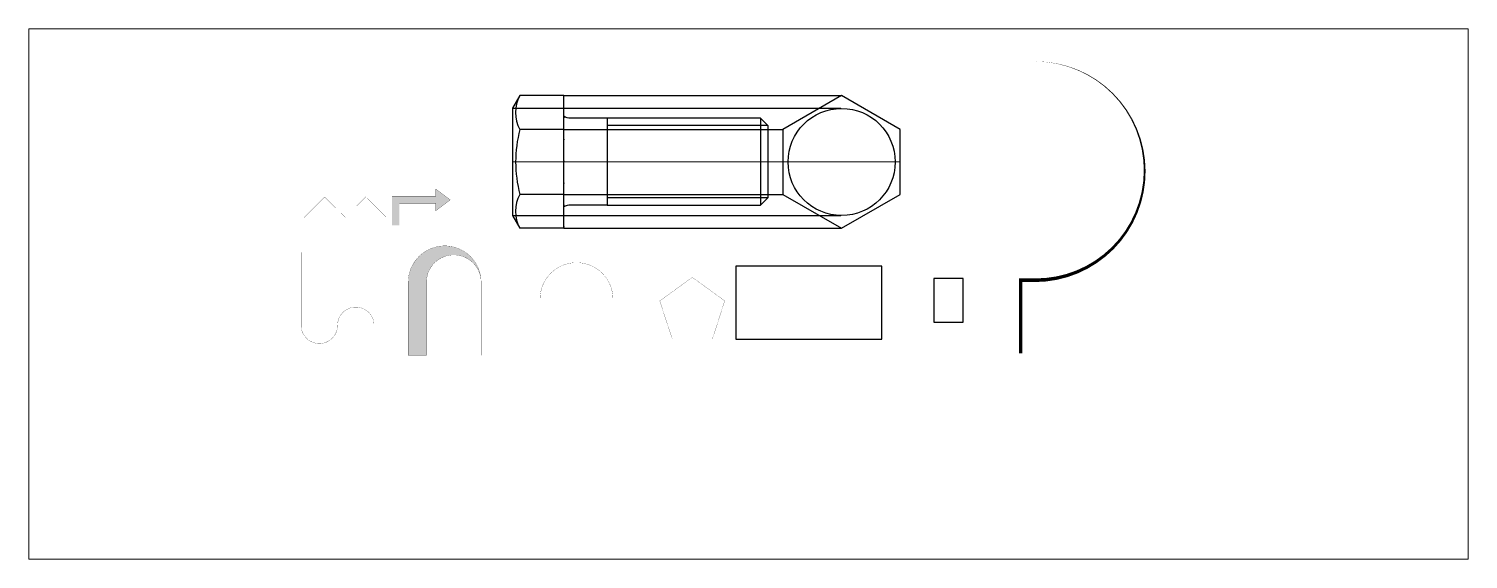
# Paper-space layout 'Лист2' of a CAD drawing. Header units: millimetres. Extents: x 22 to 233, y 63 to 141.
# The model-space entities are those that its viewports show. They can reach past a viewport. Long polylines and large blocks are cut down to what shows.
import ezdxf

# ---------------------------------------------------------------- set-up
doc = ezdxf.new("R2010")
doc.units = ezdxf.units.MM
doc.linetypes.add('ACAD_ISO04W100', pattern=[30, 24, -3, 0, -3])
doc.layers.add('Вспомогательные линии', color=150, linetype='Continuous', lineweight=15)
doc.layers.add('Оси', color=10, linetype='ACAD_ISO04W100', lineweight=15)

msp = doc.modelspace()

# ---------------------------------------------------------------- hatches: boundary and pattern name
at = {"true_color": 0x000000}
h = msp.add_hatch(color=18, dxfattribs=at)
h.dxf.hatch_style = 1
h.paths.add_polyline_path([(239.9, 253.7), (219.9, 268.7), (219.9, 258.7), (159.9, 258.7), (159.9, 218.7), (169.9, 218.7), (169.9, 248.7), (219.9, 248.7), (219.9, 238.7)])
h = msp.add_hatch(color=256)
h.dxf.hatch_style = 1
h.paths.add_polyline_path([(219.9, 248.7), (219.9, 238.7), (239.9, 253.7), (219.9, 268.7), (219.9, 258.7), (159.9, 258.7), (159.9, 218.7), (169.9, 218.7), (169.9, 248.7)])
h = msp.add_hatch(color=256)
h.dxf.hatch_style = 1
h.paths.add_polyline_path([(282.1, 140.7, 1), (182.1, 140.7), (182.1, 40.7), (207.1, 40.7), (207.1, 140.7, -1)])

# ---------------------------------------------------------------- linework, layer by layer
at = {"lineweight": 30}
for p, q in [((335.2, 396.6), (325.2, 379.3)), ((395.2, 396.6), (335.2, 396.6)), ((395.2, 214.8), (395.2, 396.6)), ((776.2, 396.6), (695.7, 350.2)), ((856.6, 350.2), (776.2, 396.6)), ((325.2, 379.3), (325.2, 232.1)), ((664.9, 365.7), (454.9, 365.7)), ((454.9, 365.7), (454.9, 246.6)), ((664.9, 365.7), (665.2, 246.6)), ((664.9, 365.7), (674.9, 355.7)), ((674.9, 355.7), (675.2, 256.5)), ((395.2, 350.2), (335.2, 350.2)), ((695.7, 350.2), (695.7, 261.2)), ((856.6, 261.2), (856.6, 350.2)), ((395.2, 261.2), (335.2, 261.2)), ((665.2, 246.6), (675.2, 256.5)), ((695.7, 261.2), (776.2, 214.8)), ((776.2, 214.8), (856.6, 261.2)), ((454.9, 246.6), (665.2, 246.6)), ((325.2, 232.1), (335.2, 214.8)), ((395.2, 214.8), (335.2, 214.8))]:
    msp.add_line(p, q, dxfattribs=at)
at = {"lineweight": 25}
for p, q in [((674.9, 355.7), (454.9, 355.7)), ((675.2, 256.5), (454.9, 256.5))]:
    msp.add_line(p, q, dxfattribs=at)
msp.add_lwpolyline([(1021.6, 43.5, 5, 5, 0), (1021.6, 143.5, 5, 5, 0), (1041.6, 143.5, 5, 0, 1), (1041.6, 443.5, 0, 0, 0.060114)], format="xyseb")
at = {"lineweight": 30}
for points in [[(454.9, 365.7), (404.9, 365.7, -0.131652), (395.2, 368.3, -2.33103)], [(454.9, 246.6), (404.9, 246.6, 0.131652), (395.2, 244, -3.732051)]]:
    msp.add_lwpolyline(points, format="xyb", dxfattribs=at)
at = {"const_width": 0.25}
for points in [[(39.4, 229.3), (67.5, 257.7), (96, 229.6), (124.2, 257.9), (152.3, 229.4)], [(159.9, 218.7), (159.9, 258.7), (219.9, 258.7), (219.9, 268.7), (239.9, 253.7), (219.9, 238.7), (219.9, 248.7), (169.9, 248.7), (169.9, 218.7), (159.9, 218.7)], [(544, 62.9), (599, 62.9), (616, 115.2), (571.5, 147.5), (527, 115.2), (544, 62.9)]]:
    msp.add_lwpolyline(points, dxfattribs=at)
for points in [[(35.3, 181.7), (35.3, 81.7, 1), (85.3, 81.7, -1), (135.3, 81.7), (135.3, 181.7)], [(282.1, 40.7), (282.1, 140.7, 1), (182.1, 140.7), (182.1, 40.7), (207.1, 40.7), (207.1, 140.7, -1), (282.1, 140.7, 1)], [(312.8, 117.7), (362.8, 117.7, -1), (462.8, 117.7), (512.8, 117.7)]]:
    msp.add_lwpolyline(points, format="xyb", dxfattribs=at)
for points in [[(631.2, 62.9), (831.2, 62.9), (831.2, 162.9), (631.2, 162.9)], [(902.7, 85.8), (942.7, 85.8), (942.7, 145.8), (902.7, 145.8)]]:
    msp.add_lwpolyline(points, close=True)
at = {"lineweight": 30}
msp.add_circle((776.2, 305.7), 73.4, dxfattribs=at)
for centre, radius, start, end in [((375.5, 373.4), 46.4, 150, 210), ((501.2, 305.7), 171.8, 165, 195), ((375.5, 238), 46.4, 150, 210)]:
    msp.add_arc(centre, radius, start, end, dxfattribs=at)
at = {"layer": 'Вспомогательные линии', "lineweight": 25}
for p, q in [((395.2, 396.6), (776.2, 396.6)), ((395.2, 396.6), (395.2, 396.6)), ((325.2, 379.3), (775.2, 379.3)), ((395.2, 350.2), (695.7, 350.2)), ((395.2, 261.2), (695.2, 261.2)), ((325.2, 232.1), (775.2, 232.1)), ((395.2, 214.8), (776.2, 214.8))]:
    msp.add_line(p, q, dxfattribs=at)
for p in [(395.2, 366.6), (395.2, 336.6), (395.2, 306.6), (395.2, 276.6), (395.2, 246.6), (395.2, 216.6)]:
    msp.add_point(p, dxfattribs=at)
at = {"layer": 'Оси'}
msp.add_line((325.2, 305.7), (856.6, 305.7), dxfattribs=at)

psp = doc.layouts.new('Лист2')

# ---------------------------------------------------------------- viewports
at = {"layer": '0', "view_target_point": (-297.24, 209.69)}
psp.add_viewport(center=(127.41, 101.68), size=(211.2, 77.8564), view_center_point=(945.81, -85.05), view_height=727.3386, dxfattribs=at)

doc.saveas('drawing.dxf')
